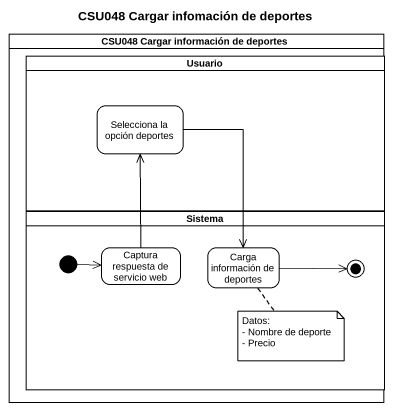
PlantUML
@startuml
title CSU048 Cargar infomación de deportes
hide empty description
state "CSU048 Cargar información de deportes" as CSU048_Cargar_información <<partition>> {
  state Usuario <<partition>> {
    state "Selecciona la opción deportes" as Selecciona_la_opción
  }
  state Sistema <<partition>> {
    state "Captura respuesta de servicio web" as Captura_respuesta_de
    state "Carga información de deportes" as Carga_información_de
    [*] -right-> Captura_respuesta_de
    Carga_información_de -right-> [*]
  }
}
Selecciona_la_opción --> Carga_información_de
Captura_respuesta_de -up-> Selecciona_la_opción
note bottom of Carga_información_de
  Datos:
  - Nombre de deporte
  - Precio
end note
@enduml
